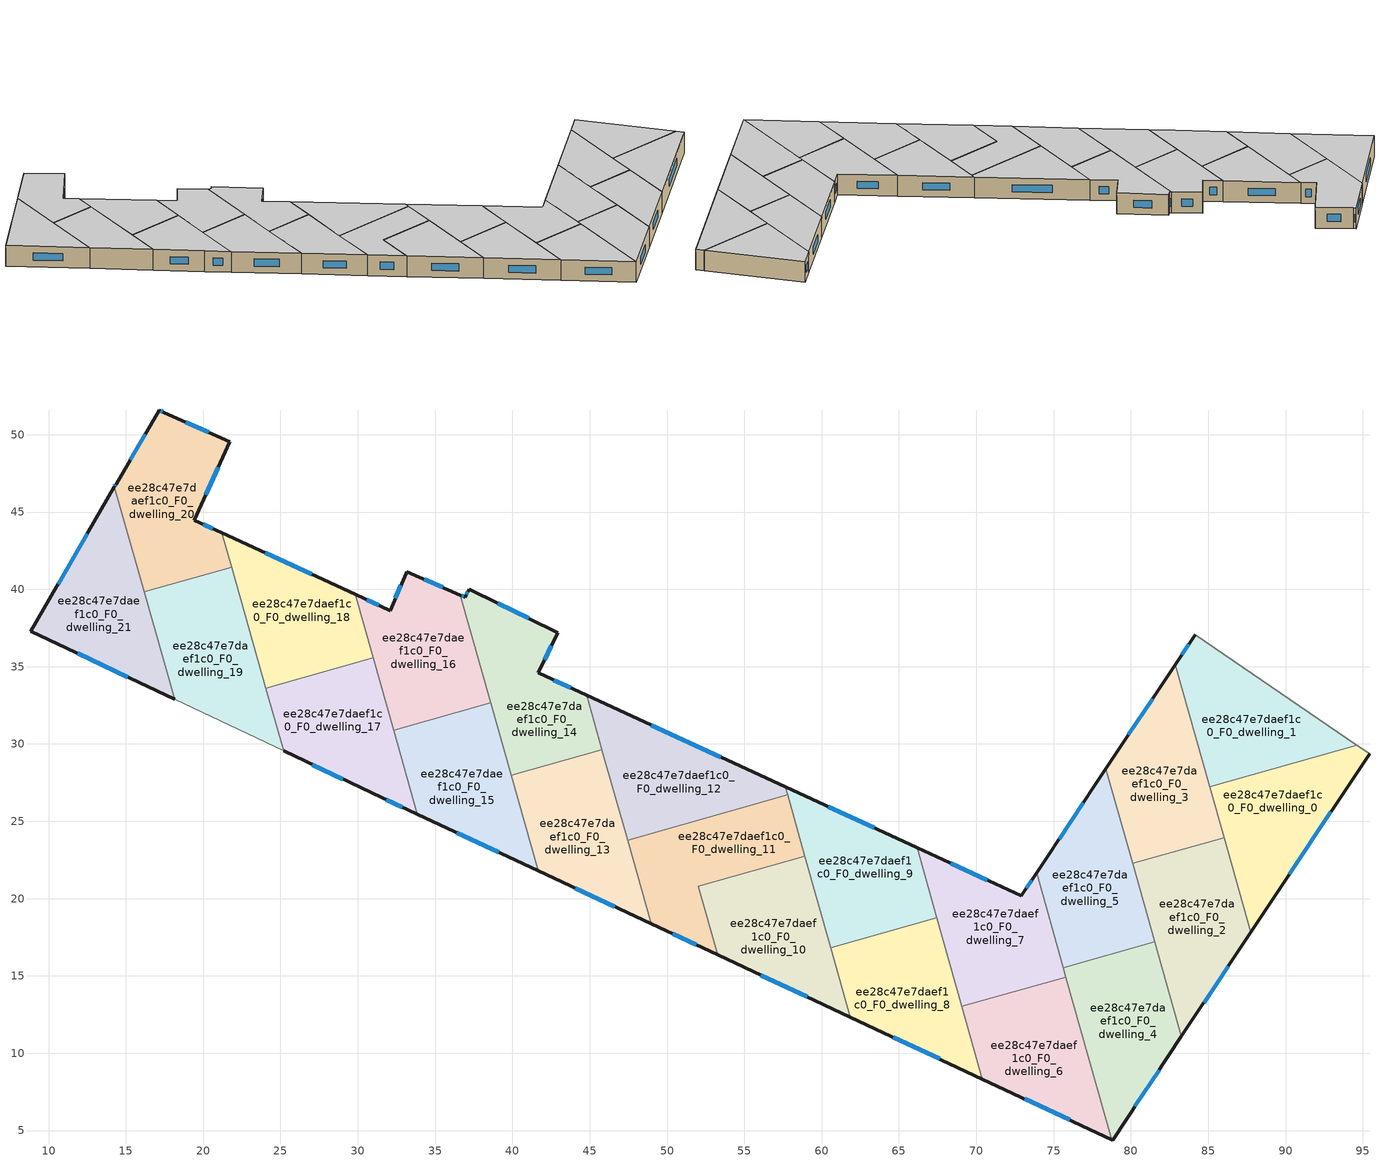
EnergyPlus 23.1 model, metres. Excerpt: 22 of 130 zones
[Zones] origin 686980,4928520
ee28c47e7daef1c0_F0_dwelling_0
 floor ground (EU_floor_Construction): 95.43,29.36 87.76,17.83 85.09,27.24 94.6,29.92 z0
 wall outside (EU_wall_Construction): 87.76,17.83 95.43,29.36 z0:3
 wall to ee28c47e7daef1c0_F0_dwelling_1 (EU_wall_Construction): 94.6,29.92 85.09,27.24 z0:3
 wall adiabatic (EU_wall_Construction): 95.43,29.36 94.6,29.92 z0:3
 wall to ee28c47e7daef1c0_F0_dwelling_2 (EU_wall_Construction): 86.03,23.95 87.76,17.83 z0:3
 wall to ee28c47e7daef1c0_F0_dwelling_3 (EU_wall_Construction): 85.09,27.24 86.03,23.95 z0:3
 window (EU_Window_Construction): 90.25,21.58 92.94,25.61 z0.98:2.02
 ceiling to ee28c47e7daef1c0_F1_dwelling_0 (EU_floor_Construction): 87.76,17.83 95.43,29.36 94.6,29.92 85.09,27.24 z3
ee28c47e7daef1c0_F0_dwelling_1
 floor ground (EU_floor_Construction): 94.6,29.92 85.09,27.24 82.86,35.13 84.15,37.07 z0
 wall outside (EU_wall_Construction): 84.15,37.07 82.86,35.13 z0:3
 wall adiabatic (EU_wall_Construction): 94.6,29.92 84.15,37.07 z0:3
 wall to ee28c47e7daef1c0_F0_dwelling_3 (EU_wall_Construction): 82.86,35.13 85.09,27.24 z0:3
 window (EU_Window_Construction): 83.73,36.44 83.28,35.76 z0.98:2.02
 ceiling to ee28c47e7daef1c0_F1_dwelling_1 (EU_floor_Construction): 94.6,29.92 84.15,37.07 82.86,35.13 85.09,27.24 z3
ee28c47e7daef1c0_F0_dwelling_10
 floor ground (EU_floor_Construction): 58.92,22.75 61.86,12.33 53.28,16.36 52.03,20.8 z0
 wall outside (EU_wall_Construction): 53.28,16.36 61.86,12.33 z0:3
 wall to ee28c47e7daef1c0_F0_dwelling_11 (EU_wall_Construction): 58.92,22.75 52.03,20.8 53.28,16.36 z0:3
 wall to ee28c47e7daef1c0_F0_dwelling_9 (EU_wall_Construction): 60.59,16.83 58.92,22.75 z0:3
 wall to ee28c47e7daef1c0_F0_dwelling_8 (EU_wall_Construction): 61.86,12.33 60.59,16.83 z0:3
 window (EU_Window_Construction): 56.07,15.05 59.07,13.64 z0.98:2.02
 ceiling to ee28c47e7daef1c0_F1_dwelling_10 (EU_floor_Construction): 61.86,12.33 58.92,22.75 52.03,20.8 53.28,16.36 z3
ee28c47e7daef1c0_F0_dwelling_11
 floor ground (EU_floor_Construction): 57.8,26.71 58.92,22.75 52.03,20.8 53.28,16.36 48.98,18.37 47.45,23.78 z0
 wall outside (EU_wall_Construction): 48.98,18.37 53.28,16.36 z0:3
 wall to ee28c47e7daef1c0_F0_dwelling_12 (EU_wall_Construction): 57.8,26.71 47.45,23.78 z0:3
 wall to ee28c47e7daef1c0_F0_dwelling_13 (EU_wall_Construction): 47.45,23.78 48.98,18.37 z0:3
 wall to ee28c47e7daef1c0_F0_dwelling_9 (EU_wall_Construction): 58.92,22.75 57.8,26.71 z0:3
 window (EU_Window_Construction): 50.38,17.72 51.88,17.01 z0.98:2.02
 ceiling to ee28c47e7daef1c0_F1_dwelling_11 (EU_floor_Construction): 53.28,16.36 52.03,20.8 58.92,22.75 57.8,26.71 47.45,23.78 48.98,18.37 z3
ee28c47e7daef1c0_F0_dwelling_12
 floor ground (EU_floor_Construction): 57.65,27.23 57.8,26.71 47.45,23.78 44.8,33.15 z0
 wall outside (EU_wall_Construction): 57.65,27.23 44.8,33.15 z0:3
 wall to ee28c47e7daef1c0_F0_dwelling_14 (EU_wall_Construction): 44.8,33.15 45.79,29.64 z0:3
 wall to ee28c47e7daef1c0_F0_dwelling_13 (EU_wall_Construction): 45.79,29.64 47.45,23.78 z0:3
 wall to ee28c47e7daef1c0_F0_dwelling_9 (EU_wall_Construction): 57.8,26.71 57.65,27.23 z0:3
 window (EU_Window_Construction): 53.47,29.15 48.98,31.23 z0.98:2.02
 ceiling to ee28c47e7daef1c0_F1_dwelling_12 (EU_floor_Construction): 57.8,26.71 57.65,27.23 44.8,33.15 47.45,23.78 z3
ee28c47e7daef1c0_F0_dwelling_13
 floor ground (EU_floor_Construction): 45.79,29.64 48.98,18.37 41.68,21.79 39.93,27.99 z0
 wall outside (EU_wall_Construction): 41.68,21.79 48.98,18.37 z0:3
 wall to ee28c47e7daef1c0_F0_dwelling_14 (EU_wall_Construction): 45.79,29.64 39.93,27.99 z0:3
 wall to ee28c47e7daef1c0_F0_dwelling_15 (EU_wall_Construction): 39.93,27.99 41.68,21.79 z0:3
 window (EU_Window_Construction): 44.05,20.68 46.6,19.49 z0.98:2.02
 ceiling to ee28c47e7daef1c0_F1_dwelling_13 (EU_floor_Construction): 48.98,18.37 45.79,29.64 39.93,27.99 41.68,21.79 z3
ee28c47e7daef1c0_F0_dwelling_14
 floor ground (EU_floor_Construction): 42.93,37.21 41.66,34.6 44.8,33.15 45.79,29.64 39.93,27.99 36.64,39.63 36.94,39.5 37.19,40.02 z0
 wall outside (EU_wall_Construction): 44.8,33.15 41.66,34.6 42.93,37.21 37.19,40.02 36.94,39.5 36.64,39.63 z0:3
 wall to ee28c47e7daef1c0_F0_dwelling_16 (EU_wall_Construction): 36.64,39.63 38.61,32.65 z0:3
 wall to ee28c47e7daef1c0_F0_dwelling_15 (EU_wall_Construction): 38.61,32.65 39.93,27.99 z0:3
 window (EU_Window_Construction): 42.08,35.45 42.52,36.36 / 43.78,33.62 42.68,34.13 / 36.84,39.54 36.74,39.59 / 37.11,39.85 37.03,39.67 / 41.07,38.12 39.06,39.11 z0.98:2.02
 ceiling to ee28c47e7daef1c0_F1_dwelling_14 (EU_floor_Construction): 45.79,29.64 44.8,33.15 41.66,34.6 42.93,37.21 37.19,40.02 36.94,39.5 36.64,39.63 39.93,27.99 z3
ee28c47e7daef1c0_F0_dwelling_15
 floor ground (EU_floor_Construction): 38.61,32.66 41.68,21.79 33.85,25.47 32.32,30.88 z0
 wall outside (EU_wall_Construction): 33.85,25.47 41.68,21.79 z0:3
 wall to ee28c47e7daef1c0_F0_dwelling_16 (EU_wall_Construction): 38.61,32.66 32.32,30.88 z0:3
 wall to ee28c47e7daef1c0_F0_dwelling_17 (EU_wall_Construction): 32.32,30.88 33.85,25.47 z0:3
 window (EU_Window_Construction): 36.39,24.27 39.13,22.99 z0.98:2.02
 ceiling to ee28c47e7daef1c0_F1_dwelling_15 (EU_floor_Construction): 41.68,21.79 38.61,32.66 32.32,30.88 33.85,25.47 z3
ee28c47e7daef1c0_F0_dwelling_16
 floor ground (EU_floor_Construction): 36.64,39.63 38.61,32.66 32.32,30.88 29.83,39.67 32.09,38.63 33.12,41.05 33.16,41.15 z0
 wall outside (EU_wall_Construction): 36.64,39.63 33.16,41.15 33.12,41.05 32.09,38.63 29.83,39.67 z0:3
 wall to ee28c47e7daef1c0_F0_dwelling_18 (EU_wall_Construction): 29.83,39.67 30.99,35.56 z0:3
 wall to ee28c47e7daef1c0_F0_dwelling_17 (EU_wall_Construction): 30.99,35.56 32.32,30.88 z0:3
 window (EU_Window_Construction): 32.79,40.27 32.43,39.42 / 35.51,40.13 34.29,40.66 / 31.36,38.97 30.57,39.34 z0.98:2.02
 ceiling to ee28c47e7daef1c0_F1_dwelling_16 (EU_floor_Construction): 38.61,32.66 36.64,39.63 33.16,41.15 33.12,41.05 32.09,38.63 29.83,39.67 32.32,30.88 z3
ee28c47e7daef1c0_F0_dwelling_17
 floor ground (EU_floor_Construction): 30.99,35.56 33.85,25.47 30.89,26.85 25.2,29.55 24.05,33.6 z0
 wall outside (EU_wall_Construction): 25.2,29.55 30.89,26.85 33.85,25.47 z0:3
 wall to ee28c47e7daef1c0_F0_dwelling_18 (EU_wall_Construction): 30.99,35.56 24.05,33.6 z0:3
 wall to ee28c47e7daef1c0_F0_dwelling_19 (EU_wall_Construction): 24.05,33.6 25.2,29.55 z0:3
 window (EU_Window_Construction): 27.05,28.67 29.04,27.73 / 31.85,26.4 32.89,25.92 z0.98:2.02
 ceiling to ee28c47e7daef1c0_F1_dwelling_17 (EU_floor_Construction): 33.85,25.47 30.99,35.56 24.05,33.6 25.2,29.55 30.89,26.85 z3
ee28c47e7daef1c0_F0_dwelling_18
 floor ground (EU_floor_Construction): 29.83,39.67 30.99,35.56 24.05,33.6 21.21,43.65 z0
 wall outside (EU_wall_Construction): 29.83,39.67 21.21,43.65 z0:3
 wall to ee28c47e7daef1c0_F0_dwelling_20 (EU_wall_Construction): 21.21,43.65 21.84,41.44 z0:3
 wall to ee28c47e7daef1c0_F0_dwelling_19 (EU_wall_Construction): 21.84,41.44 24.05,33.6 z0:3
 window (EU_Window_Construction): 27.03,40.97 24.02,42.36 z0.98:2.02
 ceiling to ee28c47e7daef1c0_F1_dwelling_18 (EU_floor_Construction): 30.99,35.56 29.83,39.67 21.21,43.65 24.05,33.6 z3
ee28c47e7daef1c0_F0_dwelling_19
 floor ground (EU_floor_Construction): 21.84,41.44 25.2,29.55 18.15,32.89 16.19,39.84 z0
 wall to ee28c47e7daef1c0_F0_dwelling_20 (EU_wall_Construction): 21.84,41.44 16.19,39.84 z0:3
 wall adiabatic (EU_wall_Construction): 18.15,32.89 25.2,29.55 z0:3
 wall to ee28c47e7daef1c0_F0_dwelling_21 (EU_wall_Construction): 16.19,39.84 18.15,32.89 z0:3
 ceiling to ee28c47e7daef1c0_F1_dwelling_19 (EU_floor_Construction): 25.2,29.55 21.84,41.44 16.19,39.84 18.15,32.89 z3
ee28c47e7daef1c0_F0_dwelling_2
 floor ground (EU_floor_Construction): 86.03,23.95 87.76,17.83 83.27,11.09 80.11,22.28 z0
 wall outside (EU_wall_Construction): 83.27,11.09 87.76,17.83 z0:3
 wall to ee28c47e7daef1c0_F0_dwelling_3 (EU_wall_Construction): 86.03,23.95 80.11,22.28 z0:3
 wall to ee28c47e7daef1c0_F0_dwelling_4 (EU_wall_Construction): 81.54,17.21 83.27,11.09 z0:3
 wall to ee28c47e7daef1c0_F0_dwelling_5 (EU_wall_Construction): 80.11,22.28 81.54,17.21 z0:3
 window (EU_Window_Construction): 84.73,13.28 86.3,15.63 z0.98:2.02
 ceiling to ee28c47e7daef1c0_F1_dwelling_2 (EU_floor_Construction): 83.27,11.09 87.76,17.83 86.03,23.95 80.11,22.28 z3
ee28c47e7daef1c0_F0_dwelling_20
 floor ground (EU_floor_Construction): 21.73,49.54 19.43,44.47 21.21,43.65 21.84,41.44 16.19,39.84 14.27,46.64 14.36,46.81 17.17,51.6 17.47,51.41 z0
 wall outside (EU_wall_Construction): 21.21,43.65 19.43,44.47 21.73,49.54 17.47,51.41 17.17,51.6 14.36,46.81 14.27,46.64 z0:3
 wall to ee28c47e7daef1c0_F0_dwelling_21 (EU_wall_Construction): 14.27,46.64 16.19,39.84 z0:3
 window (EU_Window_Construction): 17.37,51.47 17.27,51.54 / 20.35,50.15 18.86,50.8 / 20.18,46.12 20.99,47.89 / 20.63,43.92 20.01,44.2 / 14.33,46.75 14.3,46.69 / 16.25,50.04 15.28,48.37 z0.98:2.02
 ceiling to ee28c47e7daef1c0_F1_dwelling_20 (EU_floor_Construction): 21.84,41.44 21.21,43.65 19.43,44.47 21.73,49.54 17.47,51.41 17.17,51.6 14.36,46.81 14.27,46.64 16.19,39.84 z3
ee28c47e7daef1c0_F0_dwelling_21
 floor ground (EU_floor_Construction): 14.27,46.64 18.15,32.89 8.86,37.29 z0
 wall outside (EU_wall_Construction): 14.27,46.64 8.86,37.29 18.15,32.89 z0:3
 window (EU_Window_Construction): 11.89,35.86 15.13,34.32 / 12.51,43.6 10.62,40.33 z0.98:2.02
 ceiling to ee28c47e7daef1c0_F1_dwelling_21 (EU_floor_Construction): 18.15,32.89 14.27,46.64 8.86,37.29 z3
ee28c47e7daef1c0_F0_dwelling_3
 floor ground (EU_floor_Construction): 82.86,35.13 86.03,23.95 80.11,22.28 78.38,28.4 z0
 wall outside (EU_wall_Construction): 82.86,35.13 78.38,28.4 z0:3
 wall to ee28c47e7daef1c0_F0_dwelling_5 (EU_wall_Construction): 78.38,28.4 80.11,22.28 z0:3
 window (EU_Window_Construction): 81.4,32.94 79.84,30.59 z0.98:2.02
 ceiling to ee28c47e7daef1c0_F1_dwelling_3 (EU_floor_Construction): 86.03,23.95 82.86,35.13 78.38,28.4 80.11,22.28 z3
ee28c47e7daef1c0_F0_dwelling_4
 floor ground (EU_floor_Construction): 81.54,17.21 83.27,11.09 78.81,4.39 78.77,4.41 75.63,15.54 z0
 wall outside (EU_wall_Construction): 78.77,4.41 78.81,4.39 83.27,11.09 z0:3
 wall to ee28c47e7daef1c0_F0_dwelling_5 (EU_wall_Construction): 81.54,17.21 75.63,15.54 z0:3
 wall to ee28c47e7daef1c0_F0_dwelling_6 (EU_wall_Construction): 75.8,14.93 78.77,4.41 z0:3
 wall to ee28c47e7daef1c0_F0_dwelling_7 (EU_wall_Construction): 75.63,15.54 75.8,14.93 z0:3
 window (EU_Window_Construction): 80.26,6.57 81.82,8.91 z0.98:2.02
 ceiling to ee28c47e7daef1c0_F1_dwelling_4 (EU_floor_Construction): 78.81,4.39 83.27,11.09 81.54,17.21 75.63,15.54 78.77,4.41 z3
ee28c47e7daef1c0_F0_dwelling_5
 floor ground (EU_floor_Construction): 78.38,28.4 81.54,17.21 75.63,15.54 73.9,21.66 z0
 wall outside (EU_wall_Construction): 78.38,28.4 73.9,21.66 z0:3
 wall to ee28c47e7daef1c0_F0_dwelling_7 (EU_wall_Construction): 73.9,21.66 75.63,15.54 z0:3
 window (EU_Window_Construction): 76.92,26.21 75.35,23.85 z0.98:2.02
 ceiling to ee28c47e7daef1c0_F1_dwelling_5 (EU_floor_Construction): 81.54,17.21 78.38,28.4 73.9,21.66 75.63,15.54 z3
ee28c47e7daef1c0_F0_dwelling_6
 floor ground (EU_floor_Construction): 75.8,14.93 78.77,4.41 70.4,8.33 69.07,13.03 z0
 wall outside (EU_wall_Construction): 70.4,8.33 78.77,4.41 z0:3
 wall to ee28c47e7daef1c0_F0_dwelling_7 (EU_wall_Construction): 75.8,14.93 69.07,13.03 z0:3
 wall to ee28c47e7daef1c0_F0_dwelling_8 (EU_wall_Construction): 69.07,13.03 70.4,8.33 z0:3
 window (EU_Window_Construction): 73.12,7.06 76.05,5.68 z0.98:2.02
 ceiling to ee28c47e7daef1c0_F1_dwelling_6 (EU_floor_Construction): 78.77,4.41 75.8,14.93 69.07,13.03 70.4,8.33 z3
ee28c47e7daef1c0_F0_dwelling_7
 floor ground (EU_floor_Construction): 73.9,21.66 75.8,14.93 69.07,13.03 66.17,23.3 72.91,20.19 z0
 wall outside (EU_wall_Construction): 73.9,21.66 72.91,20.19 66.17,23.3 z0:3
 wall to ee28c47e7daef1c0_F0_dwelling_9 (EU_wall_Construction): 66.17,23.3 67.45,18.77 z0:3
 wall to ee28c47e7daef1c0_F0_dwelling_8 (EU_wall_Construction): 67.45,18.77 69.07,13.03 z0:3
 window (EU_Window_Construction): 73.58,21.18 73.23,20.67 / 70.72,21.2 68.36,22.29 z0.98:2.02
 ceiling to ee28c47e7daef1c0_F1_dwelling_7 (EU_floor_Construction): 75.8,14.93 73.9,21.66 72.91,20.19 66.17,23.3 69.07,13.03 z3
ee28c47e7daef1c0_F0_dwelling_8
 floor ground (EU_floor_Construction): 67.45,18.77 70.4,8.33 61.86,12.33 60.59,16.83 z0
 wall outside (EU_wall_Construction): 61.86,12.33 70.4,8.33 z0:3
 wall to ee28c47e7daef1c0_F0_dwelling_9 (EU_wall_Construction): 67.45,18.77 60.59,16.83 z0:3
 window (EU_Window_Construction): 64.64,11.03 67.62,9.64 z0.98:2.02
 ceiling to ee28c47e7daef1c0_F1_dwelling_8 (EU_floor_Construction): 70.4,8.33 67.45,18.77 60.59,16.83 61.86,12.33 z3
ee28c47e7daef1c0_F0_dwelling_9
 floor ground (EU_floor_Construction): 66.17,23.3 67.45,18.77 60.59,16.83 57.65,27.23 z0
 wall outside (EU_wall_Construction): 66.17,23.3 57.65,27.23 z0:3
 window (EU_Window_Construction): 63.4,24.58 60.42,25.95 z0.98:2.02
 ceiling to ee28c47e7daef1c0_F1_dwelling_9 (EU_floor_Construction): 67.45,18.77 66.17,23.3 57.65,27.23 60.59,16.83 z3
[Building]
EU S2 Campaign: North Axis=0; Terrain=City; Solar Distribution=FullExterior
[Site:Location]
Bologna: Latitude=44.5; Longitude=11.25; Time Zone=1; Elevation=37
[SizingPeriod:WeatherFileDays]
AnnualSizingPeriod: Begin Month=1; Begin Day of Month=1; End Month=12; End Day of Month=31; Day of Week for Start Day=Monday; Use Weather File Daylight Saving Period=No; Use Weather File Rain and Snow Indicators=No
[MATERIAL]
EU_InternalMass_Material: Roughness=MediumRough; Thickness=0.1; Conductivity=1; Density=1800; Specific Heat=900; Thermal Absorptance=0.9; Solar Absorptance=0.7; Visible Absorptance=0.7
[MATERIAL:NOMASS] Roughness=MediumRough; Thermal Absorptance=0.9; Solar Absorptance=0.7; Visible Absorptance=0.7
Name | Thermal Resistance
EU_wall_NoMass | 0.905828
EU_floor_NoMass | 0.67114
[WINDOWMATERIAL:SIMPLEGLAZINGSYSTEM]
EU_Window_SimpleGlazing: UFactor=4.52486; Solar Heat Gain Coefficient=0.85; Visible Transmittance=0.85
[CONSTRUCTION]
EU_wall_Construction: EU_wall_NoMass
EU_floor_Construction: EU_floor_NoMass
EU_Window_Construction: EU_Window_SimpleGlazing
EU_InternalMass_Construction: EU_InternalMass_Material
[ZONE] Type=1; Multiplier=1; Ceiling Height=autocalculate; Floor Area=autocalculate; Part of Total Floor Area=Yes
Name | Volume
ee28c47e7daef1c0_F0_dwelling_0 | 165.834
ee28c47e7daef1c0_F0_dwelling_1 | 165.814
ee28c47e7daef1c0_F0_dwelling_10 | 165.813
ee28c47e7daef1c0_F0_dwelling_11 | 165.803
ee28c47e7daef1c0_F0_dwelling_12 | 165.825
ee28c47e7daef1c0_F0_dwelling_13; ee28c47e7daef1c0_F0_dwelling_16; ee28c47e7daef1c0_F0_dwelling_5 | 165.831
ee28c47e7daef1c0_F0_dwelling_14 | 165.838
ee28c47e7daef1c0_F0_dwelling_15; ee28c47e7daef1c0_F0_dwelling_7 | 165.82
ee28c47e7daef1c0_F0_dwelling_17 | 159.166
ee28c47e7daef1c0_F0_dwelling_18 | 159.152
ee28c47e7daef1c0_F0_dwelling_19 | 172.478
ee28c47e7daef1c0_F0_dwelling_2 | 165.833
ee28c47e7daef1c0_F0_dwelling_20 | 172.482
ee28c47e7daef1c0_F0_dwelling_21 | 165.842
ee28c47e7daef1c0_F0_dwelling_3 | 165.837
ee28c47e7daef1c0_F0_dwelling_4 | 165.828
ee28c47e7daef1c0_F0_dwelling_6 | 165.827
ee28c47e7daef1c0_F0_dwelling_8 | 165.858
ee28c47e7daef1c0_F0_dwelling_9 | 165.835
[INTERNALMASS] Construction=EU_InternalMass_Construction
Name | Zone or ZoneList | Surface Area
ee28c47e7daef1c0_F0_dwelling_0_EU_InternalMass | ee28c47e7daef1c0_F0_dwelling_0 | 55.2747
ee28c47e7daef1c0_F0_dwelling_1_EU_InternalMass | ee28c47e7daef1c0_F0_dwelling_1 | 55.2719
ee28c47e7daef1c0_F0_dwelling_2_EU_InternalMass | ee28c47e7daef1c0_F0_dwelling_2 | 55.2789
ee28c47e7daef1c0_F0_dwelling_3_EU_InternalMass | ee28c47e7daef1c0_F0_dwelling_3 | 55.2769
ee28c47e7daef1c0_F0_dwelling_4_EU_InternalMass | ee28c47e7daef1c0_F0_dwelling_4 | 55.2775
ee28c47e7daef1c0_F0_dwelling_5_EU_InternalMass | ee28c47e7daef1c0_F0_dwelling_5 | 55.2769
ee28c47e7daef1c0_F0_dwelling_6_EU_InternalMass | ee28c47e7daef1c0_F0_dwelling_6 | 55.2726
ee28c47e7daef1c0_F0_dwelling_7_EU_InternalMass | ee28c47e7daef1c0_F0_dwelling_7 | 55.2717
ee28c47e7daef1c0_F0_dwelling_8_EU_InternalMass | ee28c47e7daef1c0_F0_dwelling_8 | 55.2856
ee28c47e7daef1c0_F0_dwelling_9_EU_InternalMass | ee28c47e7daef1c0_F0_dwelling_9 | 55.2811
ee28c47e7daef1c0_F0_dwelling_10_EU_InternalMass | ee28c47e7daef1c0_F0_dwelling_10 | 55.2715
ee28c47e7daef1c0_F0_dwelling_11_EU_InternalMass | ee28c47e7daef1c0_F0_dwelling_11 | 55.2675
ee28c47e7daef1c0_F0_dwelling_12_EU_InternalMass | ee28c47e7daef1c0_F0_dwelling_12 | 55.2757
ee28c47e7daef1c0_F0_dwelling_13_EU_InternalMass | ee28c47e7daef1c0_F0_dwelling_13 | 55.2778
ee28c47e7daef1c0_F0_dwelling_14_EU_InternalMass | ee28c47e7daef1c0_F0_dwelling_14 | 55.2787
ee28c47e7daef1c0_F0_dwelling_15_EU_InternalMass | ee28c47e7daef1c0_F0_dwelling_15 | 55.275
ee28c47e7daef1c0_F0_dwelling_16_EU_InternalMass | ee28c47e7daef1c0_F0_dwelling_16 | 55.277
ee28c47e7daef1c0_F0_dwelling_17_EU_InternalMass | ee28c47e7daef1c0_F0_dwelling_17 | 53.0543
ee28c47e7daef1c0_F0_dwelling_18_EU_InternalMass | ee28c47e7daef1c0_F0_dwelling_18 | 53.0508
ee28c47e7daef1c0_F0_dwelling_19_EU_InternalMass | ee28c47e7daef1c0_F0_dwelling_19 | 57.4914
ee28c47e7daef1c0_F0_dwelling_20_EU_InternalMass | ee28c47e7daef1c0_F0_dwelling_20 | 57.4939
ee28c47e7daef1c0_F0_dwelling_21_EU_InternalMass | ee28c47e7daef1c0_F0_dwelling_21 | 55.2809
[OTHEREQUIPMENT] Fuel Type=Electricity; Design Level Calculation Method=Watts/Area; Power per Zone Floor Area=1; Fraction Latent=0; Fraction Radiant=0; Fraction Lost=0; Carbon Dioxide Generation Rate=0; EndUse Subcategory=EU_Step8_InternalGains
Name | Zone or ZoneList or Space or SpaceList | Schedule
EU_Step8_InternalGain_ee28c47e7daef1c0_F0_dwelling_0_f000 | ee28c47e7daef1c0_F0_dwelling_0 | EU_Step8_GainSchedule_ee28c47e7daef1c0_F0_dwelling_0_f000
EU_Step8_InternalGain_ee28c47e7daef1c0_F0_dwelling_1_f000 | ee28c47e7daef1c0_F0_dwelling_1 | EU_Step8_GainSchedule_ee28c47e7daef1c0_F0_dwelling_1_f000
EU_Step8_InternalGain_ee28c47e7daef1c0_F0_dwelling_2_f000 | ee28c47e7daef1c0_F0_dwelling_2 | EU_Step8_GainSchedule_ee28c47e7daef1c0_F0_dwelling_2_f000
EU_Step8_InternalGain_ee28c47e7daef1c0_F0_dwelling_3_f000 | ee28c47e7daef1c0_F0_dwelling_3 | EU_Step8_GainSchedule_ee28c47e7daef1c0_F0_dwelling_3_f000
EU_Step8_InternalGain_ee28c47e7daef1c0_F0_dwelling_4_f000 | ee28c47e7daef1c0_F0_dwelling_4 | EU_Step8_GainSchedule_ee28c47e7daef1c0_F0_dwelling_4_f000
EU_Step8_InternalGain_ee28c47e7daef1c0_F0_dwelling_5_f000 | ee28c47e7daef1c0_F0_dwelling_5 | EU_Step8_GainSchedule_ee28c47e7daef1c0_F0_dwelling_5_f000
EU_Step8_InternalGain_ee28c47e7daef1c0_F0_dwelling_6_f000 | ee28c47e7daef1c0_F0_dwelling_6 | EU_Step8_GainSchedule_ee28c47e7daef1c0_F0_dwelling_6_f000
EU_Step8_InternalGain_ee28c47e7daef1c0_F0_dwelling_7_f000 | ee28c47e7daef1c0_F0_dwelling_7 | EU_Step8_GainSchedule_ee28c47e7daef1c0_F0_dwelling_7_f000
EU_Step8_InternalGain_ee28c47e7daef1c0_F0_dwelling_8_f000 | ee28c47e7daef1c0_F0_dwelling_8 | EU_Step8_GainSchedule_ee28c47e7daef1c0_F0_dwelling_8_f000
EU_Step8_InternalGain_ee28c47e7daef1c0_F0_dwelling_9_f000 | ee28c47e7daef1c0_F0_dwelling_9 | EU_Step8_GainSchedule_ee28c47e7daef1c0_F0_dwelling_9_f000
EU_Step8_InternalGain_ee28c47e7daef1c0_F0_dwelling_10_f000 | ee28c47e7daef1c0_F0_dwelling_10 | EU_Step8_GainSchedule_ee28c47e7daef1c0_F0_dwelling_10_f000
EU_Step8_InternalGain_ee28c47e7daef1c0_F0_dwelling_11_f000 | ee28c47e7daef1c0_F0_dwelling_11 | EU_Step8_GainSchedule_ee28c47e7daef1c0_F0_dwelling_11_f000
EU_Step8_InternalGain_ee28c47e7daef1c0_F0_dwelling_12_f000 | ee28c47e7daef1c0_F0_dwelling_12 | EU_Step8_GainSchedule_ee28c47e7daef1c0_F0_dwelling_12_f000
EU_Step8_InternalGain_ee28c47e7daef1c0_F0_dwelling_13_f000 | ee28c47e7daef1c0_F0_dwelling_13 | EU_Step8_GainSchedule_ee28c47e7daef1c0_F0_dwelling_13_f000
EU_Step8_InternalGain_ee28c47e7daef1c0_F0_dwelling_14_f000 | ee28c47e7daef1c0_F0_dwelling_14 | EU_Step8_GainSchedule_ee28c47e7daef1c0_F0_dwelling_14_f000
EU_Step8_InternalGain_ee28c47e7daef1c0_F0_dwelling_15_f000 | ee28c47e7daef1c0_F0_dwelling_15 | EU_Step8_GainSchedule_ee28c47e7daef1c0_F0_dwelling_15_f000
EU_Step8_InternalGain_ee28c47e7daef1c0_F0_dwelling_16_f000 | ee28c47e7daef1c0_F0_dwelling_16 | EU_Step8_GainSchedule_ee28c47e7daef1c0_F0_dwelling_16_f000
EU_Step8_InternalGain_ee28c47e7daef1c0_F0_dwelling_17_f000 | ee28c47e7daef1c0_F0_dwelling_17 | EU_Step8_GainSchedule_ee28c47e7daef1c0_F0_dwelling_17_f000
EU_Step8_InternalGain_ee28c47e7daef1c0_F0_dwelling_18_f000 | ee28c47e7daef1c0_F0_dwelling_18 | EU_Step8_GainSchedule_ee28c47e7daef1c0_F0_dwelling_18_f000
EU_Step8_InternalGain_ee28c47e7daef1c0_F0_dwelling_19_f000 | ee28c47e7daef1c0_F0_dwelling_19 | EU_Step8_GainSchedule_ee28c47e7daef1c0_F0_dwelling_19_f000
EU_Step8_InternalGain_ee28c47e7daef1c0_F0_dwelling_20_f000 | ee28c47e7daef1c0_F0_dwelling_20 | EU_Step8_GainSchedule_ee28c47e7daef1c0_F0_dwelling_20_f000
EU_Step8_InternalGain_ee28c47e7daef1c0_F0_dwelling_21_f000 | ee28c47e7daef1c0_F0_dwelling_21 | EU_Step8_GainSchedule_ee28c47e7daef1c0_F0_dwelling_21_f000
[ZONEVENTILATION:DESIGNFLOWRATE] Schedule=EU_AlwaysOn; Design Flow Rate Calculation Method=AirChanges/Hour; Air Changes per Hour=0.73129; Ventilation Type=Natural; Fan Pressure Rise=0; Fan Total Efficiency=1; Constant Term Coefficient=1; Temperature Term Coefficient=0; Velocity Term Coefficient=0; Velocity Squared Term Coefficient=0; Minimum Indoor Temperature=-100; Maximum Indoor Temperature=100; Delta Temperature=-100; Minimum Outdoor Temperature=-100; Maximum Outdoor Temperature=100; Maximum Wind Speed=40
Name | Zone or ZoneList or Space or SpaceList
EU_ConstantAir_ee28c47e7daef1c0_F0_dwelling_0 | ee28c47e7daef1c0_F0_dwelling_0
EU_ConstantAir_ee28c47e7daef1c0_F0_dwelling_1 | ee28c47e7daef1c0_F0_dwelling_1
EU_ConstantAir_ee28c47e7daef1c0_F0_dwelling_2 | ee28c47e7daef1c0_F0_dwelling_2
EU_ConstantAir_ee28c47e7daef1c0_F0_dwelling_3 | ee28c47e7daef1c0_F0_dwelling_3
EU_ConstantAir_ee28c47e7daef1c0_F0_dwelling_4 | ee28c47e7daef1c0_F0_dwelling_4
EU_ConstantAir_ee28c47e7daef1c0_F0_dwelling_5 | ee28c47e7daef1c0_F0_dwelling_5
EU_ConstantAir_ee28c47e7daef1c0_F0_dwelling_6 | ee28c47e7daef1c0_F0_dwelling_6
EU_ConstantAir_ee28c47e7daef1c0_F0_dwelling_7 | ee28c47e7daef1c0_F0_dwelling_7
EU_ConstantAir_ee28c47e7daef1c0_F0_dwelling_8 | ee28c47e7daef1c0_F0_dwelling_8
EU_ConstantAir_ee28c47e7daef1c0_F0_dwelling_9 | ee28c47e7daef1c0_F0_dwelling_9
EU_ConstantAir_ee28c47e7daef1c0_F0_dwelling_10 | ee28c47e7daef1c0_F0_dwelling_10
EU_ConstantAir_ee28c47e7daef1c0_F0_dwelling_11 | ee28c47e7daef1c0_F0_dwelling_11
EU_ConstantAir_ee28c47e7daef1c0_F0_dwelling_12 | ee28c47e7daef1c0_F0_dwelling_12
EU_ConstantAir_ee28c47e7daef1c0_F0_dwelling_13 | ee28c47e7daef1c0_F0_dwelling_13
EU_ConstantAir_ee28c47e7daef1c0_F0_dwelling_14 | ee28c47e7daef1c0_F0_dwelling_14
EU_ConstantAir_ee28c47e7daef1c0_F0_dwelling_15 | ee28c47e7daef1c0_F0_dwelling_15
EU_ConstantAir_ee28c47e7daef1c0_F0_dwelling_16 | ee28c47e7daef1c0_F0_dwelling_16
EU_ConstantAir_ee28c47e7daef1c0_F0_dwelling_17 | ee28c47e7daef1c0_F0_dwelling_17
EU_ConstantAir_ee28c47e7daef1c0_F0_dwelling_18 | ee28c47e7daef1c0_F0_dwelling_18
EU_ConstantAir_ee28c47e7daef1c0_F0_dwelling_19 | ee28c47e7daef1c0_F0_dwelling_19
EU_ConstantAir_ee28c47e7daef1c0_F0_dwelling_20 | ee28c47e7daef1c0_F0_dwelling_20
EU_ConstantAir_ee28c47e7daef1c0_F0_dwelling_21 | ee28c47e7daef1c0_F0_dwelling_21
[HVACTEMPLATE:THERMOSTAT] Constant Heating Setpoint=20; Constant Cooling Setpoint=50
EU_HeatOnly_ee28c47e7daef1c0_F0_dwelling_0; EU_HeatOnly_ee28c47e7daef1c0_F0_dwelling_1; EU_HeatOnly_ee28c47e7daef1c0_F0_dwelling_2; EU_HeatOnly_ee28c47e7daef1c0_F0_dwelling_3; EU_HeatOnly_ee28c47e7daef1c0_F0_dwelling_4; EU_HeatOnly_ee28c47e7daef1c0_F0_dwelling_5; EU_HeatOnly_ee28c47e7daef1c0_F0_dwelling_6; EU_HeatOnly_ee28c47e7daef1c0_F0_dwelling_7; EU_HeatOnly_ee28c47e7daef1c0_F0_dwelling_8; EU_HeatOnly_ee28c47e7daef1c0_F0_dwelling_9; EU_HeatOnly_ee28c47e7daef1c0_F0_dwelling_10; EU_HeatOnly_ee28c47e7daef1c0_F0_dwelling_11; EU_HeatOnly_ee28c47e7daef1c0_F0_dwelling_12; EU_HeatOnly_ee28c47e7daef1c0_F0_dwelling_13; EU_HeatOnly_ee28c47e7daef1c0_F0_dwelling_14; EU_HeatOnly_ee28c47e7daef1c0_F0_dwelling_15; EU_HeatOnly_ee28c47e7daef1c0_F0_dwelling_16; EU_HeatOnly_ee28c47e7daef1c0_F0_dwelling_17; EU_HeatOnly_ee28c47e7daef1c0_F0_dwelling_18; EU_HeatOnly_ee28c47e7daef1c0_F0_dwelling_19; EU_HeatOnly_ee28c47e7daef1c0_F0_dwelling_20; EU_HeatOnly_ee28c47e7daef1c0_F0_dwelling_21; EU_HeatOnly_ee28c47e7daef1c0_F1_dwelling_0; EU_HeatOnly_ee28c47e7daef1c0_F1_dwelling_1; EU_HeatOnly_ee28c47e7daef1c0_F1_dwelling_2; EU_HeatOnly_ee28c47e7daef1c0_F1_dwelling_3; EU_HeatOnly_ee28c47e7daef1c0_F1_dwelling_4; EU_HeatOnly_ee28c47e7daef1c0_F1_dwelling_5; EU_HeatOnly_ee28c47e7daef1c0_F1_dwelling_6; EU_HeatOnly_ee28c47e7daef1c0_F1_dwelling_7; EU_HeatOnly_ee28c47e7daef1c0_F1_dwelling_8; EU_HeatOnly_ee28c47e7daef1c0_F1_dwelling_9; EU_HeatOnly_ee28c47e7daef1c0_F1_dwelling_10; EU_HeatOnly_ee28c47e7daef1c0_F1_dwelling_11; EU_HeatOnly_ee28c47e7daef1c0_F1_dwelling_12; EU_HeatOnly_ee28c47e7daef1c0_F1_dwelling_13; EU_HeatOnly_ee28c47e7daef1c0_F1_dwelling_14; EU_HeatOnly_ee28c47e7daef1c0_F1_dwelling_15; EU_HeatOnly_ee28c47e7daef1c0_F1_dwelling_16; EU_HeatOnly_ee28c47e7daef1c0_F1_dwelling_17; EU_HeatOnly_ee28c47e7daef1c0_F1_dwelling_18; EU_HeatOnly_ee28c47e7daef1c0_F1_dwelling_19; EU_HeatOnly_ee28c47e7daef1c0_F1_dwelling_20; EU_HeatOnly_ee28c47e7daef1c0_F1_dwelling_21; EU_HeatOnly_ee28c47e7daef1c0_F2_dwelling_0; EU_HeatOnly_ee28c47e7daef1c0_F2_dwelling_1; EU_HeatOnly_ee28c47e7daef1c0_F2_dwelling_2; EU_HeatOnly_ee28c47e7daef1c0_F2_dwelling_3; EU_HeatOnly_ee28c47e7daef1c0_F2_dwelling_4; EU_HeatOnly_ee28c47e7daef1c0_F2_dwelling_5; EU_HeatOnly_ee28c47e7daef1c0_F2_dwelling_6; EU_HeatOnly_ee28c47e7daef1c0_F2_dwelling_7; EU_HeatOnly_ee28c47e7daef1c0_F2_dwelling_8; EU_HeatOnly_ee28c47e7daef1c0_F2_dwelling_9; EU_HeatOnly_ee28c47e7daef1c0_F2_dwelling_10; EU_HeatOnly_ee28c47e7daef1c0_F2_dwelling_11; EU_HeatOnly_ee28c47e7daef1c0_F2_dwelling_12; EU_HeatOnly_ee28c47e7daef1c0_F2_dwelling_13; EU_HeatOnly_ee28c47e7daef1c0_F2_dwelling_14; EU_HeatOnly_ee28c47e7daef1c0_F2_dwelling_15; EU_HeatOnly_ee28c47e7daef1c0_F2_dwelling_16; EU_HeatOnly_ee28c47e7daef1c0_F2_dwelling_17; EU_HeatOnly_ee28c47e7daef1c0_F2_dwelling_18; EU_HeatOnly_ee28c47e7daef1c0_F2_dwelling_19; EU_HeatOnly_ee28c47e7daef1c0_F2_dwelling_20; EU_HeatOnly_ee28c47e7daef1c0_F2_dwelling_21; EU_HeatOnly_ee28c47e7daef1c0_F3_dwelling_0; EU_HeatOnly_ee28c47e7daef1c0_F3_dwelling_1; EU_HeatOnly_ee28c47e7daef1c0_F3_dwelling_2; EU_HeatOnly_ee28c47e7daef1c0_F3_dwelling_3; EU_HeatOnly_ee28c47e7daef1c0_F3_dwelling_4; EU_HeatOnly_ee28c47e7daef1c0_F3_dwelling_5; EU_HeatOnly_ee28c47e7daef1c0_F3_dwelling_6; EU_HeatOnly_ee28c47e7daef1c0_F3_dwelling_7; EU_HeatOnly_ee28c47e7daef1c0_F3_dwelling_8; EU_HeatOnly_ee28c47e7daef1c0_F3_dwelling_9; EU_HeatOnly_ee28c47e7daef1c0_F3_dwelling_10; EU_HeatOnly_ee28c47e7daef1c0_F3_dwelling_11; EU_HeatOnly_ee28c47e7daef1c0_F3_dwelling_12; EU_HeatOnly_ee28c47e7daef1c0_F3_dwelling_13; EU_HeatOnly_ee28c47e7daef1c0_F3_dwelling_14; EU_HeatOnly_ee28c47e7daef1c0_F3_dwelling_15; EU_HeatOnly_ee28c47e7daef1c0_F3_dwelling_16; EU_HeatOnly_ee28c47e7daef1c0_F3_dwelling_17; EU_HeatOnly_ee28c47e7daef1c0_F3_dwelling_18; EU_HeatOnly_ee28c47e7daef1c0_F3_dwelling_19; EU_HeatOnly_ee28c47e7daef1c0_F3_dwelling_20; EU_HeatOnly_ee28c47e7daef1c0_F3_dwelling_21; EU_HeatOnly_ee28c47e7daef1c0_F4_dwelling_0; EU_HeatOnly_ee28c47e7daef1c0_F4_dwelling_1; EU_HeatOnly_ee28c47e7daef1c0_F4_dwelling_2; EU_HeatOnly_ee28c47e7daef1c0_F4_dwelling_3; EU_HeatOnly_ee28c47e7daef1c0_F4_dwelling_4; EU_HeatOnly_ee28c47e7daef1c0_F4_dwelling_5; EU_HeatOnly_ee28c47e7daef1c0_F4_dwelling_6; EU_HeatOnly_ee28c47e7daef1c0_F4_dwelling_7; EU_HeatOnly_ee28c47e7daef1c0_F4_dwelling_8; EU_HeatOnly_ee28c47e7daef1c0_F4_dwelling_9; EU_HeatOnly_ee28c47e7daef1c0_F4_dwelling_10; EU_HeatOnly_ee28c47e7daef1c0_F4_dwelling_11; EU_HeatOnly_ee28c47e7daef1c0_F4_dwelling_12; EU_HeatOnly_ee28c47e7daef1c0_F4_dwelling_13; EU_HeatOnly_ee28c47e7daef1c0_F4_dwelling_14; EU_HeatOnly_ee28c47e7daef1c0_F4_dwelling_15; EU_HeatOnly_ee28c47e7daef1c0_F4_dwelling_16; EU_HeatOnly_ee28c47e7daef1c0_F4_dwelling_17; EU_HeatOnly_ee28c47e7daef1c0_F4_dwelling_18; EU_HeatOnly_ee28c47e7daef1c0_F4_dwelling_19; EU_HeatOnly_ee28c47e7daef1c0_F4_dwelling_20; EU_HeatOnly_ee28c47e7daef1c0_F5_dwelling_0; EU_HeatOnly_ee28c47e7daef1c0_F5_dwelling_1; EU_HeatOnly_ee28c47e7daef1c0_F5_dwelling_2; EU_HeatOnly_ee28c47e7daef1c0_F5_dwelling_3; EU_HeatOnly_ee28c47e7daef1c0_F5_dwelling_4; EU_HeatOnly_ee28c47e7daef1c0_F5_dwelling_5; EU_HeatOnly_ee28c47e7daef1c0_F5_dwelling_6; EU_HeatOnly_ee28c47e7daef1c0_F5_dwelling_7; EU_HeatOnly_ee28c47e7daef1c0_F5_dwelling_8; EU_HeatOnly_ee28c47e7daef1c0_F5_dwelling_9; EU_HeatOnly_ee28c47e7daef1c0_F5_dwelling_10; EU_HeatOnly_ee28c47e7daef1c0_F5_dwelling_11; EU_HeatOnly_ee28c47e7daef1c0_F5_dwelling_12; EU_HeatOnly_ee28c47e7daef1c0_F5_dwelling_13; EU_HeatOnly_ee28c47e7daef1c0_F5_dwelling_14; EU_HeatOnly_ee28c47e7daef1c0_F5_dwelling_15; EU_HeatOnly_ee28c47e7daef1c0_F5_dwelling_16; EU_HeatOnly_ee28c47e7daef1c0_F5_dwelling_17; EU_HeatOnly_ee28c47e7daef1c0_F5_dwelling_18; EU_HeatOnly_ee28c47e7daef1c0_F5_dwelling_19; EU_HeatOnly_ee28c47e7daef1c0_F5_dwelling_20
[HVACTEMPLATE:ZONE:IDEALLOADSAIRSYSTEM] System Availability Schedule=EU_AlwaysOn; Maximum Heating Supply Air Temperature=50; Minimum Cooling Supply Air Temperature=13; Maximum Heating Supply Air Humidity Ratio=0.0156; Minimum Cooling Supply Air Humidity Ratio=0.0077; Heating Limit=NoLimit; Cooling Limit=NoLimit; Heating Availability Schedule=EU_AlwaysOn; Cooling Availability Schedule=EU_CoolingOff; Dehumidification Control Type=ConstantSensibleHeatRatio; Cooling Sensible Heat Ratio=0.7; Dehumidification Setpoint=60; Humidification Control Type=None; Humidification Setpoint=30; Outdoor Air Method=None; Outdoor Air Flow Rate per Person=0.00944; Outdoor Air Flow Rate per Zone Floor Area=0; Outdoor Air Flow Rate per Zone=0; Demand Controlled Ventilation Type=None; Outdoor Air Economizer Type=NoEconomizer; Heat Recovery Type=None; Sensible Heat Recovery Effectiveness=0.7; Latent Heat Recovery Effectiveness=0.65
Name | Template Thermostat
ee28c47e7daef1c0_F0_dwelling_0 | EU_HeatOnly_ee28c47e7daef1c0_F0_dwelling_0
ee28c47e7daef1c0_F0_dwelling_1 | EU_HeatOnly_ee28c47e7daef1c0_F0_dwelling_1
ee28c47e7daef1c0_F0_dwelling_2 | EU_HeatOnly_ee28c47e7daef1c0_F0_dwelling_2
ee28c47e7daef1c0_F0_dwelling_3 | EU_HeatOnly_ee28c47e7daef1c0_F0_dwelling_3
ee28c47e7daef1c0_F0_dwelling_4 | EU_HeatOnly_ee28c47e7daef1c0_F0_dwelling_4
ee28c47e7daef1c0_F0_dwelling_5 | EU_HeatOnly_ee28c47e7daef1c0_F0_dwelling_5
ee28c47e7daef1c0_F0_dwelling_6 | EU_HeatOnly_ee28c47e7daef1c0_F0_dwelling_6
ee28c47e7daef1c0_F0_dwelling_7 | EU_HeatOnly_ee28c47e7daef1c0_F0_dwelling_7
ee28c47e7daef1c0_F0_dwelling_8 | EU_HeatOnly_ee28c47e7daef1c0_F0_dwelling_8
ee28c47e7daef1c0_F0_dwelling_9 | EU_HeatOnly_ee28c47e7daef1c0_F0_dwelling_9
ee28c47e7daef1c0_F0_dwelling_10 | EU_HeatOnly_ee28c47e7daef1c0_F0_dwelling_10
ee28c47e7daef1c0_F0_dwelling_11 | EU_HeatOnly_ee28c47e7daef1c0_F0_dwelling_11
ee28c47e7daef1c0_F0_dwelling_12 | EU_HeatOnly_ee28c47e7daef1c0_F0_dwelling_12
ee28c47e7daef1c0_F0_dwelling_13 | EU_HeatOnly_ee28c47e7daef1c0_F0_dwelling_13
ee28c47e7daef1c0_F0_dwelling_14 | EU_HeatOnly_ee28c47e7daef1c0_F0_dwelling_14
ee28c47e7daef1c0_F0_dwelling_15 | EU_HeatOnly_ee28c47e7daef1c0_F0_dwelling_15
ee28c47e7daef1c0_F0_dwelling_16 | EU_HeatOnly_ee28c47e7daef1c0_F0_dwelling_16
ee28c47e7daef1c0_F0_dwelling_17 | EU_HeatOnly_ee28c47e7daef1c0_F0_dwelling_17
ee28c47e7daef1c0_F0_dwelling_18 | EU_HeatOnly_ee28c47e7daef1c0_F0_dwelling_18
ee28c47e7daef1c0_F0_dwelling_19 | EU_HeatOnly_ee28c47e7daef1c0_F0_dwelling_19
ee28c47e7daef1c0_F0_dwelling_20 | EU_HeatOnly_ee28c47e7daef1c0_F0_dwelling_20
ee28c47e7daef1c0_F0_dwelling_21 | EU_HeatOnly_ee28c47e7daef1c0_F0_dwelling_21
[SIZING:ZONE] Zone Cooling Design Supply Air Temperature Input Method=SupplyAirTemperature; Zone Cooling Design Supply Air Temperature=13; Zone Heating Design Supply Air Temperature Input Method=SupplyAirTemperature; Zone Heating Design Supply Air Temperature=50; Zone Cooling Design Supply Air Humidity Ratio=0.008; Zone Heating Design Supply Air Humidity Ratio=0.008; Cooling Design Air Flow Method=DesignDay; Cooling Design Air Flow Rate=0; Cooling Minimum Air Flow per Zone Floor Area=0.000762; Cooling Minimum Air Flow=0; Cooling Minimum Air Flow Fraction=0.2; Heating Design Air Flow Method=DesignDay; Heating Design Air Flow Rate=0; Heating Maximum Air Flow per Zone Floor Area=0.002032; Heating Maximum Air Flow=0.141576; Heating Maximum Air Flow Fraction=0.3; Account for Dedicated Outdoor Air System=No; Dedicated Outdoor Air System Control Strategy=NeutralSupplyAir; Dedicated Outdoor Air Low Setpoint Temperature for Design=autosize; Dedicated Outdoor Air High Setpoint Temperature for Design=autosize; Zone Load Sizing Method=Sensible Load Only No Latent Load; Zone Latent Cooling Design Supply Air Humidity Ratio Input Method=HumidityRatioDifference; Zone Cooling Design Supply Air Humidity Ratio Difference=0.005; Zone Latent Heating Design Supply Air Humidity Ratio Input Method=HumidityRatioDifference; Zone Humidification Design Supply Air Humidity Ratio Difference=0.005
ee28c47e7daef1c0_F0_dwelling_0; ee28c47e7daef1c0_F0_dwelling_1; ee28c47e7daef1c0_F0_dwelling_2; ee28c47e7daef1c0_F0_dwelling_3; ee28c47e7daef1c0_F0_dwelling_4; ee28c47e7daef1c0_F0_dwelling_5; ee28c47e7daef1c0_F0_dwelling_6; ee28c47e7daef1c0_F0_dwelling_7; ee28c47e7daef1c0_F0_dwelling_8; ee28c47e7daef1c0_F0_dwelling_9; ee28c47e7daef1c0_F0_dwelling_10; ee28c47e7daef1c0_F0_dwelling_11; ee28c47e7daef1c0_F0_dwelling_12; ee28c47e7daef1c0_F0_dwelling_13; ee28c47e7daef1c0_F0_dwelling_14; ee28c47e7daef1c0_F0_dwelling_15; ee28c47e7daef1c0_F0_dwelling_16; ee28c47e7daef1c0_F0_dwelling_17; ee28c47e7daef1c0_F0_dwelling_18; ee28c47e7daef1c0_F0_dwelling_19; ee28c47e7daef1c0_F0_dwelling_20; ee28c47e7daef1c0_F0_dwelling_21
[SCHEDULE:CONSTANT]
Name | Hourly Value
EU_AlwaysOn | 1
EU_CoolingOff | 0
[SCHEDULE:FILE] Column Number=1; Rows to Skip at Top=0; Number of Hours of Data=8760; Column Separator=Comma; Interpolate to Timestep=No; Minutes per Item=60; Adjust Schedule for Daylight Savings=Yes
Name | File
EU_Step8_GainSchedule_ee28c47e7daef1c0_F0_dwelling_0_f000 | ../../schedules/ee28c47e7daef1c0/ee28c47e7daef1c0_F0_dwelling_0_f000_gain.csv
EU_Step8_GainSchedule_ee28c47e7daef1c0_F0_dwelling_1_f000 | ../../schedules/ee28c47e7daef1c0/ee28c47e7daef1c0_F0_dwelling_1_f000_gain.csv
EU_Step8_GainSchedule_ee28c47e7daef1c0_F0_dwelling_2_f000 | ../../schedules/ee28c47e7daef1c0/ee28c47e7daef1c0_F0_dwelling_2_f000_gain.csv
EU_Step8_GainSchedule_ee28c47e7daef1c0_F0_dwelling_3_f000 | ../../schedules/ee28c47e7daef1c0/ee28c47e7daef1c0_F0_dwelling_3_f000_gain.csv
EU_Step8_GainSchedule_ee28c47e7daef1c0_F0_dwelling_4_f000 | ../../schedules/ee28c47e7daef1c0/ee28c47e7daef1c0_F0_dwelling_4_f000_gain.csv
EU_Step8_GainSchedule_ee28c47e7daef1c0_F0_dwelling_5_f000 | ../../schedules/ee28c47e7daef1c0/ee28c47e7daef1c0_F0_dwelling_5_f000_gain.csv
EU_Step8_GainSchedule_ee28c47e7daef1c0_F0_dwelling_6_f000 | ../../schedules/ee28c47e7daef1c0/ee28c47e7daef1c0_F0_dwelling_6_f000_gain.csv
EU_Step8_GainSchedule_ee28c47e7daef1c0_F0_dwelling_7_f000 | ../../schedules/ee28c47e7daef1c0/ee28c47e7daef1c0_F0_dwelling_7_f000_gain.csv
EU_Step8_GainSchedule_ee28c47e7daef1c0_F0_dwelling_8_f000 | ../../schedules/ee28c47e7daef1c0/ee28c47e7daef1c0_F0_dwelling_8_f000_gain.csv
EU_Step8_GainSchedule_ee28c47e7daef1c0_F0_dwelling_9_f000 | ../../schedules/ee28c47e7daef1c0/ee28c47e7daef1c0_F0_dwelling_9_f000_gain.csv
EU_Step8_GainSchedule_ee28c47e7daef1c0_F0_dwelling_10_f000 | ../../schedules/ee28c47e7daef1c0/ee28c47e7daef1c0_F0_dwelling_10_f000_gain.csv
EU_Step8_GainSchedule_ee28c47e7daef1c0_F0_dwelling_11_f000 | ../../schedules/ee28c47e7daef1c0/ee28c47e7daef1c0_F0_dwelling_11_f000_gain.csv
EU_Step8_GainSchedule_ee28c47e7daef1c0_F0_dwelling_12_f000 | ../../schedules/ee28c47e7daef1c0/ee28c47e7daef1c0_F0_dwelling_12_f000_gain.csv
EU_Step8_GainSchedule_ee28c47e7daef1c0_F0_dwelling_13_f000 | ../../schedules/ee28c47e7daef1c0/ee28c47e7daef1c0_F0_dwelling_13_f000_gain.csv
EU_Step8_GainSchedule_ee28c47e7daef1c0_F0_dwelling_14_f000 | ../../schedules/ee28c47e7daef1c0/ee28c47e7daef1c0_F0_dwelling_14_f000_gain.csv
EU_Step8_GainSchedule_ee28c47e7daef1c0_F0_dwelling_15_f000 | ../../schedules/ee28c47e7daef1c0/ee28c47e7daef1c0_F0_dwelling_15_f000_gain.csv
EU_Step8_GainSchedule_ee28c47e7daef1c0_F0_dwelling_16_f000 | ../../schedules/ee28c47e7daef1c0/ee28c47e7daef1c0_F0_dwelling_16_f000_gain.csv
EU_Step8_GainSchedule_ee28c47e7daef1c0_F0_dwelling_17_f000 | ../../schedules/ee28c47e7daef1c0/ee28c47e7daef1c0_F0_dwelling_17_f000_gain.csv
EU_Step8_GainSchedule_ee28c47e7daef1c0_F0_dwelling_18_f000 | ../../schedules/ee28c47e7daef1c0/ee28c47e7daef1c0_F0_dwelling_18_f000_gain.csv
EU_Step8_GainSchedule_ee28c47e7daef1c0_F0_dwelling_19_f000 | ../../schedules/ee28c47e7daef1c0/ee28c47e7daef1c0_F0_dwelling_19_f000_gain.csv
EU_Step8_GainSchedule_ee28c47e7daef1c0_F0_dwelling_20_f000 | ../../schedules/ee28c47e7daef1c0/ee28c47e7daef1c0_F0_dwelling_20_f000_gain.csv
EU_Step8_GainSchedule_ee28c47e7daef1c0_F0_dwelling_21_f000 | ../../schedules/ee28c47e7daef1c0/ee28c47e7daef1c0_F0_dwelling_21_f000_gain.csv
